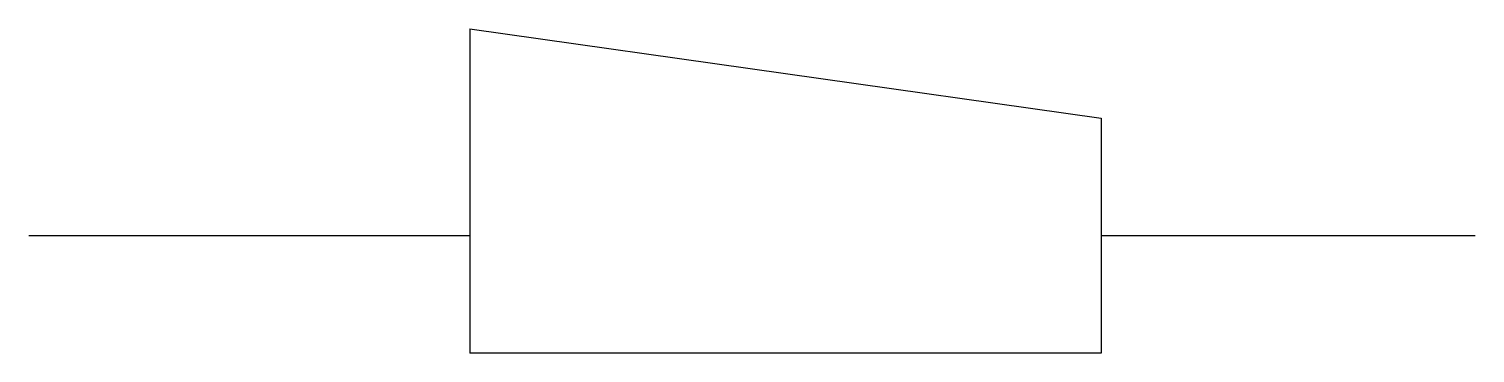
# Model space of a CAD drawing. Header units: metres. Extents: x 0 to 43.3, y -3.5 to 6.2.
import ezdxf

# ---------------------------------------------------------------- set-up
doc = ezdxf.new("R2010")
doc.units = ezdxf.units.M
doc.layers.add('003_THICK', color=7, linetype='Continuous')

msp = doc.modelspace()

# ---------------------------------------------------------------- linework, layer by layer
at = {"layer": '003_THICK'}
for points in [[(13.19, 6.18), (32.07, 3.51)], [(13.19, 6.18), (13.19, -3.51)], [(32.07, 3.51), (32.07, -3.51)], [(0, 0), (13.19, 0)], [(32.07, 0), (43.26, 0)], [(32.07, -3.51), (13.19, -3.51)]]:
    msp.add_lwpolyline(points, dxfattribs=at)

doc.saveas('drawing.dxf')
